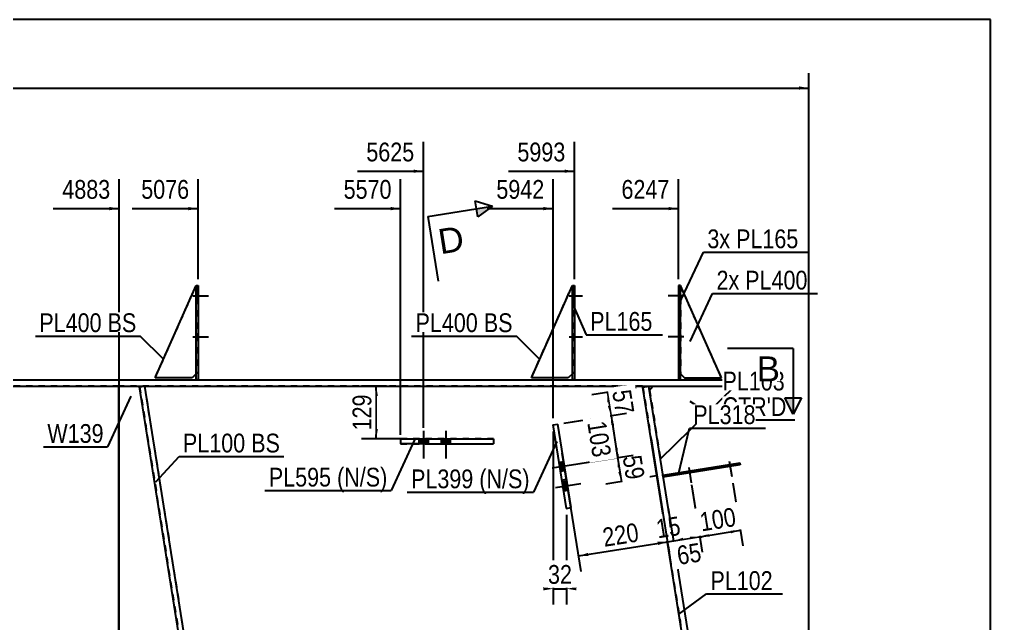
# Model space of a CAD drawing. Header units: millimetres. Extents: x -334 to 69, y -184 to 93.
# Drawn here: x -79.3 to 68.7, y 1.3 to 93.4 of the extents above; entities that cross this region are included whole.
import ezdxf

# ---------------------------------------------------------------- set-up
doc = ezdxf.new("R2010")
doc.units = ezdxf.units.MM
doc.linetypes.add('DXK_LINE_DOT1', pattern=[1.8814, 0.9407, -0.9407])
doc.styles.add('Arial', font='ARIAL.TTF', dxfattribs={"height": 0.2})
doc.styles.add('Arial Narrow', font='ARIALN.TTF', dxfattribs={"height": 0.2})

# ---------------------------------------------------------------- blocks, each defined once
blk = doc.blocks.new('Unknown-623466514-1210')
at = {"color": 5, "linetype": 'Continuous'}
for p, q in [((68.74, 93.4), (-331.26, 93.4)), ((68.74, -183.6), (68.74, 93.4))]:
    blk.add_line(p, q, dxfattribs=at)
blk = doc.blocks.new('Part-623466514-2241 - 2042')
at = {"color": 2, "linetype": 'Continuous'}
for p, q in [((16.76, 36.88), (17.28, 37.5)), ((18.42, 26.39), (29.78, 37.5)), ((29.78, 37.5), (29.48, 37.5))]:
    blk.add_line(p, q, dxfattribs=at)
at = {"color": 7, "linetype": 'DXK_LINE_DOT1'}
for p, q in [((17.28, 37.5), (29.48, 37.5)), ((16.76, 36.88), (18.42, 26.39))]:
    blk.add_line(p, q, dxfattribs=at)
blk = doc.blocks.new('Part-623466514-2783 - 2042')
at = {"color": 2, "linetype": 'Continuous'}
for p, q in [((-64.13, -37.5), (-64.13, 37.5)), ((15.74, 37.29), (15.71, 37.5))]:
    blk.add_line(p, q, dxfattribs=at)
at = {"color": 7, "linetype": 'DXK_LINE_DOT1'}
for p, q in [((15.71, 37.5), (-64.13, 37.5)), ((15.74, 37.29), (25.37, -23.27)), ((25.37, -23.27), (17.78, -24.48)), ((16.91, -24.61), (10.37, -25.65)), ((9.51, -25.79), (2.96, -26.83)), ((2.1, -26.97), (-5.99, -28.25)), ((-6.85, -28.39), (-16.48, -29.92)), ((-17.34, -30.06), (-25.43, -31.35)), ((-26.29, -31.48), (-32.84, -32.52)), ((-41.11, -33.84), (-48.7, -35.05)), ((-33.7, -32.66), (-40.24, -33.7)), ((-49.44, -35.16), (-64.13, -37.5))]:
    blk.add_line(p, q, dxfattribs=at)
blk = doc.blocks.new('Part-623466514-2085 - 2042')
at = {"color": 2, "linetype": 'Continuous'}
for p, q in [((-163.02, 38.44), (29.48, 38.44)), ((-163.02, 37.5), (29.48, 37.5)), ((29.48, 38.44), (29.48, 37.5))]:
    blk.add_line(p, q, dxfattribs=at)
blk = doc.blocks.new('Part-623466514-2112 - 2042')
at = {"color": 2, "linetype": 'Continuous'}
blk.add_line((-181.77, 37.5), (-181.77, -18.75), dxfattribs=at)
at = {"color": 7, "linetype": 'DXK_LINE_DOT1'}
for p, q in [((-64.13, 37.5), (-181.77, 37.5)), ((-64.13, -37.5), (-64.13, 37.5)), ((-181.77, -18.75), (-64.13, -37.5))]:
    blk.add_line(p, q, dxfattribs=at)
blk = doc.blocks.new('Part-623466514-13276 - 2042')
at = {"color": 2, "linetype": 'Continuous'}
for p, q in [((18.81, 23.93), (30.54, 25.8)), ((30.59, 25.49), (18.86, 23.62)), ((30.54, 25.8), (30.59, 25.49))]:
    blk.add_line(p, q, dxfattribs=at)
at = {"color": 7, "linetype": 'DXK_LINE_DOT1'}
blk.add_line((18.86, 23.62), (18.81, 23.93), dxfattribs=at)
blk = doc.blocks.new('Part-623466514-2144 - 2042')
at = {"color": 2, "linetype": 'Continuous'}
for p, q in [((-60.98, 37.38), (-60.23, 37.5)), ((-49.44, -35.16), (-60.98, 37.38)), ((-60.23, 37.5), (-48.7, -35.05))]:
    blk.add_line(p, q, dxfattribs=at)
at = {"color": 7, "linetype": 'DXK_LINE_DOT1'}
blk.add_line((-48.7, -35.05), (-49.44, -35.16), dxfattribs=at)
blk = doc.blocks.new('Part-623466514-2166 - 2042')
at = {"color": 7, "linetype": 'DXK_LINE_DOT1'}
for p, q in [((-60.23, 37.5), (-60.98, 37.38)), ((-60.98, 37.38), (-49.44, -35.16)), ((-60.23, 37.5), (-48.7, -35.05))]:
    blk.add_line(p, q, dxfattribs=at)
blk = doc.blocks.new('Part-623466514-2188 - 2042')
at = {"color": 2, "linetype": 'Continuous'}
for p, q in [((16.67, 37.44), (15.74, 37.29)), ((25.37, -23.27), (15.74, 37.29)), ((26.3, -23.12), (16.67, 37.44))]:
    blk.add_line(p, q, dxfattribs=at)
at = {"color": 7, "linetype": 'DXK_LINE_DOT1'}
blk.add_line((26.3, -23.12), (25.37, -23.27), dxfattribs=at)
blk = doc.blocks.new('Part-623466514-2387 - 2042')
at = {"color": 2, "linetype": 'Continuous'}
for p, q in [((21.48, 52.81), (21.16, 52.81)), ((21.16, 52.81), (21.17, 38.44)), ((21.48, 38.44), (21.48, 52.81))]:
    blk.add_line(p, q, dxfattribs=at)
at = {"color": 7, "linetype": 'DXK_LINE_DOT1'}
blk.add_line((21.17, 38.44), (21.48, 38.44), dxfattribs=at)
blk = doc.blocks.new('Part-623466514-2392 - 2042')
at = {"color": 2, "linetype": 'Continuous'}
for p, q in [((-52.35, 38.44), (-52.35, 52.81)), ((-52.35, 52.81), (-52.04, 52.81)), ((-52.04, 52.81), (-52.04, 38.44))]:
    blk.add_line(p, q, dxfattribs=at)
at = {"color": 7, "linetype": 'DXK_LINE_DOT1'}
blk.add_line((-52.04, 38.44), (-52.35, 38.44), dxfattribs=at)
blk = doc.blocks.new('Part-623466514-2463 - 2042')
at = {"color": 2, "linetype": 'Continuous'}
for p, q in [((2.03, 31.57), (2.77, 31.69)), ((2.03, 31.57), (4.06, 18.83)), ((4.8, 18.95), (2.77, 31.69)), ((3.37, 23.15), (4.11, 23.27)), ((4.06, 18.83), (4.8, 18.95))]:
    blk.add_line(p, q, dxfattribs=at)
blk = doc.blocks.new('Part-623466514-7775 - 2042')
at = {"color": 7, "linetype": 'DXK_LINE_DOT1'}
for p, q in [((-58.6, 38.75), (-52.35, 52.81)), ((-52.98, 38.75), (-58.6, 38.75)), ((-52.35, 39.38), (-52.98, 38.75))]:
    blk.add_line(p, q, dxfattribs=at)
blk = doc.blocks.new('Part-623466514-2778 - 2042')
at = {"color": 2, "linetype": 'Continuous'}
for p, q in [((5, 38.44), (5, 52.81)), ((5, 52.81), (5.31, 52.81)), ((5.31, 52.81), (5.31, 38.44))]:
    blk.add_line(p, q, dxfattribs=at)
at = {"color": 7, "linetype": 'DXK_LINE_DOT1'}
blk.add_line((5.31, 38.44), (5, 38.44), dxfattribs=at)
blk = doc.blocks.new('Bolt-623466514-2788 - 2042')
at = {"linetype": 'Continuous'}
for points in [[(-52.04, 50.81), (-52.04, 51.69), (-52.35, 51.69), (-52.35, 50.81)], [(-52.04, 50.81), (-52.04, 51.69), (-52.35, 51.69), (-52.35, 50.81)], [(-52.04, 50.81), (-52.04, 51.69), (-52.35, 51.69), (-52.35, 50.81)], [(-52.04, 44.56), (-52.04, 45.44), (-52.35, 45.44), (-52.35, 44.56)], [(-52.04, 44.56), (-52.04, 45.44), (-52.35, 45.44), (-52.35, 44.56)], [(-52.04, 44.56), (-52.04, 45.44), (-52.35, 45.44), (-52.35, 44.56)]]:
    blk.add_hatch(color=3, dxfattribs=at).paths.add_polyline_path(points)
at = {"color": 3, "linetype": 'Continuous'}
for p, q in [((-52.85, 51.25), (-50.47, 51.25)), ((-52.85, 51.25), (-50.47, 51.25)), ((-52.85, 51.25), (-50.47, 51.25)), ((-52.35, 51.69), (-52.04, 51.69)), ((-52.35, 51.69), (-52.04, 51.69)), ((-52.35, 51.69), (-52.04, 51.69)), ((-52.35, 50.81), (-52.04, 50.81)), ((-52.35, 50.81), (-52.04, 50.81)), ((-52.35, 50.81), (-52.04, 50.81)), ((-52.85, 45), (-50.48, 45)), ((-52.85, 45), (-50.48, 45)), ((-52.85, 45), (-50.48, 45)), ((-52.35, 45.44), (-52.04, 45.44)), ((-52.35, 45.44), (-52.04, 45.44)), ((-52.35, 45.44), (-52.04, 45.44)), ((-52.35, 44.56), (-52.04, 44.56)), ((-52.35, 44.56), (-52.04, 44.56)), ((-52.35, 44.56), (-52.04, 44.56))]:
    blk.add_line(p, q, dxfattribs=at)
blk = doc.blocks.new('Bolt-623466514-2801 - 2042')
at = {"linetype": 'Continuous'}
for points in [[(2.94, 25.86), (3.16, 24.5), (3.9, 24.62), (3.68, 25.98)], [(3.42, 22.87), (3.63, 21.51), (4.37, 21.63), (4.16, 22.99)]]:
    blk.add_hatch(color=3, dxfattribs=at).paths.add_polyline_path(points)
at = {"color": 3, "linetype": 'Continuous'}
for p, q in [((1.94, 25), (5.83, 25.62)), ((2.94, 25.86), (3.68, 25.98)), ((3.16, 24.5), (3.9, 24.62)), ((2.41, 22.01), (6.3, 22.63)), ((3.42, 22.87), (4.16, 22.99)), ((3.63, 21.51), (4.37, 21.63))]:
    blk.add_line(p, q, dxfattribs=at)
blk = doc.blocks.new('Bolt-623466514-2802 - 2042')
at = {"linetype": 'Continuous'}
for points in [[(5.31, 50.81), (5.31, 51.69), (5, 51.69), (5, 50.81)], [(5.31, 50.81), (5.31, 51.69), (5, 51.69), (5, 50.81)], [(5.31, 50.81), (5.31, 51.69), (5, 51.69), (5, 50.81)], [(5.31, 44.56), (5.31, 45.44), (5, 45.44), (5, 44.56)], [(5.31, 44.56), (5.31, 45.44), (5, 45.44), (5, 44.56)], [(5.31, 44.56), (5.31, 45.44), (5, 45.44), (5, 44.56)]]:
    blk.add_hatch(color=3, dxfattribs=at).paths.add_polyline_path(points)
at = {"color": 3, "linetype": 'Continuous'}
for p, q in [((4.5, 51.25), (6.56, 51.25)), ((4.5, 51.25), (6.56, 51.25)), ((4.5, 51.25), (6.56, 51.25)), ((5, 51.69), (5.31, 51.69)), ((5, 51.69), (5.31, 51.69)), ((5, 51.69), (5.31, 51.69)), ((5, 50.81), (5.31, 50.81)), ((5, 50.81), (5.31, 50.81)), ((5, 50.81), (5.31, 50.81)), ((4.5, 45), (6.56, 45)), ((4.5, 45), (6.56, 45)), ((4.5, 45), (6.56, 45)), ((5, 45.44), (5.31, 45.44)), ((5, 45.44), (5.31, 45.44)), ((5, 45.44), (5.31, 45.44)), ((5, 44.56), (5.31, 44.56)), ((5, 44.56), (5.31, 44.56)), ((5, 44.56), (5.31, 44.56))]:
    blk.add_line(p, q, dxfattribs=at)
blk = doc.blocks.new('Bolt-623466514-7782 - 2042')
at = {"linetype": 'Continuous'}
for points in [[(21.48, 50.81), (21.48, 51.69), (21.16, 51.69), (21.16, 50.81)], [(21.48, 50.81), (21.48, 51.69), (21.16, 51.69), (21.16, 50.81)], [(21.48, 50.81), (21.48, 51.69), (21.16, 51.69), (21.16, 50.81)], [(21.48, 44.56), (21.48, 45.44), (21.16, 45.44), (21.16, 44.56)], [(21.48, 44.56), (21.48, 45.44), (21.16, 45.44), (21.16, 44.56)], [(21.48, 44.56), (21.48, 45.44), (21.16, 45.44), (21.16, 44.56)]]:
    blk.add_hatch(color=3, dxfattribs=at).paths.add_polyline_path(points)
at = {"color": 3, "linetype": 'Continuous'}
for p, q in [((21.98, 51.25), (19.6, 51.25)), ((21.98, 51.25), (19.6, 51.25)), ((21.98, 51.25), (19.6, 51.25)), ((21.48, 51.69), (21.16, 51.69)), ((21.48, 51.69), (21.16, 51.69)), ((21.48, 51.69), (21.16, 51.69)), ((21.48, 50.81), (21.16, 50.81)), ((21.48, 50.81), (21.16, 50.81)), ((21.48, 50.81), (21.16, 50.81)), ((21.98, 45), (19.6, 45)), ((21.98, 45), (19.6, 45)), ((21.98, 45), (19.6, 45)), ((21.48, 45.44), (21.16, 45.44)), ((21.48, 45.44), (21.16, 45.44)), ((21.48, 45.44), (21.16, 45.44)), ((21.48, 44.56), (21.16, 44.56)), ((21.48, 44.56), (21.16, 44.56)), ((21.48, 44.56), (21.16, 44.56))]:
    blk.add_line(p, q, dxfattribs=at)
blk = doc.blocks.new('Part-623466514-7760 - 2042')
at = {"color": 2, "linetype": 'Continuous'}
for p, q in [((-1.25, 38.75), (5, 52.81)), ((4.37, 38.75), (-1.25, 38.75)), ((5, 39.38), (4.37, 38.75))]:
    blk.add_line(p, q, dxfattribs=at)
at = {"color": 7, "linetype": 'DXK_LINE_DOT1'}
blk.add_line((5, 52.81), (5, 39.38), dxfattribs=at)
blk = doc.blocks.new('Part-623466514-7761 - 2042')
at = {"color": 2, "linetype": 'Continuous'}
for p, q in [((27.73, 38.75), (21.48, 52.81)), ((21.48, 39.38), (22.1, 38.75)), ((22.1, 38.75), (27.73, 38.75))]:
    blk.add_line(p, q, dxfattribs=at)
at = {"color": 7, "linetype": 'DXK_LINE_DOT1'}
blk.add_line((21.48, 52.81), (21.48, 39.38), dxfattribs=at)
blk = doc.blocks.new('Part-623466514-7762 - 2042')
at = {"color": 2, "linetype": 'Continuous'}
for p, q in [((-58.6, 38.75), (-52.35, 52.81)), ((-52.98, 38.75), (-58.6, 38.75)), ((-52.35, 39.38), (-52.98, 38.75))]:
    blk.add_line(p, q, dxfattribs=at)
at = {"color": 7, "linetype": 'DXK_LINE_DOT1'}
blk.add_line((-52.35, 52.81), (-52.35, 39.38), dxfattribs=at)
blk = doc.blocks.new('Part-623466514-7773 - 2042')
at = {"color": 7, "linetype": 'DXK_LINE_DOT1'}
for p, q in [((-1.25, 38.75), (5, 52.81)), ((4.37, 38.75), (-1.25, 38.75)), ((5, 39.37), (4.37, 38.75)), ((5, 39.38), (5, 39.37))]:
    blk.add_line(p, q, dxfattribs=at)
blk = doc.blocks.new('Part-623466514-7774 - 2042')
at = {"color": 7, "linetype": 'DXK_LINE_DOT1'}
for p, q in [((27.73, 38.75), (21.48, 52.81)), ((21.48, 39.38), (22.1, 38.75)), ((22.1, 38.75), (27.73, 38.75))]:
    blk.add_line(p, q, dxfattribs=at)
blk = doc.blocks.new('Bolt-623466514-13281 - 2042')
at = {"linetype": 'Continuous'}
for points in [[(-17.03, 29.44), (-18.41, 29.44), (-18.41, 28.69), (-17.03, 28.69)], [(-13.62, 29.44), (-14.99, 29.44), (-14.99, 28.69), (-13.62, 28.69)]]:
    blk.add_hatch(color=3, dxfattribs=at).paths.add_polyline_path(points)
at = {"color": 3, "linetype": 'Continuous'}
for p, q in [((-17.72, 30.69), (-17.72, 26.44)), ((-14.3, 30.69), (-14.3, 26.44)), ((-18.41, 29.44), (-18.41, 28.69)), ((-17.03, 29.44), (-17.03, 28.69)), ((-14.99, 29.44), (-14.99, 28.69)), ((-13.62, 29.44), (-13.62, 28.69))]:
    blk.add_line(p, q, dxfattribs=at)
blk = doc.blocks.new('Part-623466514-13272 - 2042')
at = {"color": 2, "linetype": 'Continuous'}
for p, q in [((-21.18, 29.44), (-16.99, 29.44)), ((-21.18, 29.44), (-21.18, 28.69)), ((-16.99, 28.69), (-21.18, 28.69)), ((-16.99, 29.44), (-7.02, 29.44)), ((-16.99, 29.44), (-16.99, 28.69)), ((-16.99, 28.69), (-7.02, 28.69)), ((-7.02, 29.44), (-7.02, 28.69))]:
    blk.add_line(p, q, dxfattribs=at)
at = {"color": 7, "linetype": 'DXK_LINE_DOT1'}
for p, q in [((-7.02, 29.44), (-21.18, 29.44)), ((-21.18, 28.69), (-7.02, 28.69))]:
    blk.add_line(p, q, dxfattribs=at)
blk = doc.blocks.new('Bolt-623466514-13283 - 2042')
at = {"linetype": 'Continuous'}
for points in [[(28.62, 25.17), (29.48, 25.31), (29.43, 25.62), (28.57, 25.48)], [(28.62, 25.17), (29.48, 25.31), (29.43, 25.62), (28.57, 25.48)], [(22.44, 24.19), (23.31, 24.33), (23.26, 24.64), (22.39, 24.5)], [(22.44, 24.19), (23.31, 24.33), (23.26, 24.64), (22.39, 24.5)]]:
    blk.add_hatch(color=3, dxfattribs=at).paths.add_polyline_path(points)
at = {"color": 3, "linetype": 'Continuous'}
for p, q in [((28.57, 25.48), (28.62, 25.17)), ((28.57, 25.48), (28.62, 25.17)), ((28.92, 26.05), (29.29, 23.7)), ((28.92, 26.05), (29.29, 23.7)), ((29.43, 25.62), (29.48, 25.31)), ((29.43, 25.62), (29.48, 25.31)), ((22.39, 24.5), (22.44, 24.19)), ((22.39, 24.5), (22.44, 24.19)), ((22.75, 25.06), (23.12, 22.72)), ((22.75, 25.06), (23.12, 22.72)), ((23.26, 24.64), (23.31, 24.33)), ((23.26, 24.64), (23.31, 24.33))]:
    blk.add_line(p, q, dxfattribs=at)
blk = doc.blocks.new('StraightDimension-623466514-17776 - 2042')
at = {"linetype": 'Continuous'}
for points in [[(-25.15, 36), (-24.9, 37.5), (-24.65, 36)], [(-24.65, 30.94), (-24.9, 29.44), (-25.15, 30.94)]]:
    blk.add_hatch(color=7, dxfattribs=at).paths.add_polyline_path(points)
at = {"color": 7, "linetype": 'Continuous'}
for p, q in [((-23.36, 37.5), (-27.15, 37.5)), ((-24.9, 29.44), (-24.9, 37.5)), ((-20.95, 29.44), (-27.15, 29.44))]:
    blk.add_line(p, q, dxfattribs=at)
at = {"color": 0}
blk.add_wipeout([(-25.05, 36.81), (-29.25, 36.81), (-29.25, 30.13), (-25.05, 30.13)], dxfattribs=at)
at = {"color": 3, "style": 'Arial Narrow'}
blk.add_text('129', height=2.863, rotation=90.0002, dxfattribs=at).set_placement((-25.65, 30.73))
blk = doc.blocks.new('StraightDimension-623466514-17047 - 2042')
at = {"linetype": 'Continuous'}
for points in [[(17.97, 13.75), (19.49, 13.74), (18.04, 13.25)], [(21.93, 13.87), (20.41, 13.88), (21.85, 14.37)]]:
    blk.add_hatch(color=7, dxfattribs=at).paths.add_polyline_path(points)
at = {"color": 7, "linetype": 'Continuous'}
for p, q in [((16.99, 29.44), (19.86, 11.37)), ((19.62, 18.89), (20.79, 11.51)), ((19.49, 13.74), (20.41, 13.88))]:
    blk.add_line(p, q, dxfattribs=at)
at = {"color": 0}
blk.add_wipeout([(22.32, 14.34), (21.66, 18.49), (16.87, 17.72), (17.53, 13.58)], dxfattribs=at)
at = {"color": 3, "style": 'Arial Narrow'}
blk.add_text('15', height=2.863, rotation=9.0355, dxfattribs=at).set_placement((18.03, 14.26))
blk = doc.blocks.new('StraightDimension-623466514-17593 - 2042')
at = {"linetype": 'Continuous'}
blk.add_hatch(color=7, dxfattribs=at).paths.add_polyline_path([(-53.54, 64.8), (-52.04, 64.55), (-53.54, 64.3)])
at = {"color": 7, "linetype": 'Continuous'}
for p, q in [((-52.04, 53.81), (-52.04, 69.05)), ((-62.1, 64.55), (-52.04, 64.55))]:
    blk.add_line(p, q, dxfattribs=at)
at = {"color": 0}
blk.add_wipeout([(-52.81, 65.45), (-52.81, 69.65), (-61.32, 69.65), (-61.32, 65.45)], dxfattribs=at)
at = {"color": 3, "style": 'Arial Narrow'}
blk.add_text('5076', height=2.863, dxfattribs=at).set_placement((-60.72, 66.05))
blk = doc.blocks.new('StraightDimension-623466514-17588 - 2042')
at = {"linetype": 'Continuous'}
blk.add_hatch(color=7, dxfattribs=at).paths.add_polyline_path([(19.66, 64.8), (21.16, 64.55), (19.66, 64.3)])
at = {"color": 7, "linetype": 'Continuous'}
for p, q in [((21.16, 53.81), (21.16, 69.05)), ((11.1, 64.55), (21.16, 64.55))]:
    blk.add_line(p, q, dxfattribs=at)
at = {"color": 0}
blk.add_wipeout([(20.39, 65.45), (20.39, 69.65), (11.88, 69.65), (11.88, 65.45)], dxfattribs=at)
at = {"color": 3, "style": 'Arial Narrow'}
blk.add_text('6247', height=2.863, dxfattribs=at).set_placement((12.48, 66.05))
blk = doc.blocks.new('StraightDimension-623466514-16962 - 2042')
at = {"linetype": 'Continuous'}
for points in [[(10.31, 35), (10.33, 36.52), (10.81, 35.08)], [(10.9, 34.5), (10.89, 32.98), (10.41, 34.42)]]:
    blk.add_hatch(color=7, dxfattribs=at).paths.add_polyline_path(points)
at = {"color": 7, "linetype": 'Continuous'}
for p, q in [((14.74, 37.22), (7.96, 36.14)), ((10.33, 36.52), (10.89, 32.98)), ((3.7, 31.83), (13.11, 33.33))]:
    blk.add_line(p, q, dxfattribs=at)
at = {"color": 0}
blk.add_wipeout([(11.14, 32.37), (15.28, 33.03), (14.52, 37.83), (10.37, 37.17)], dxfattribs=at)
at = {"color": 3, "style": 'Arial Narrow'}
blk.add_text('57', height=2.863, rotation=-80.9647, dxfattribs=at).set_placement((11.06, 36.67))
blk = doc.blocks.new('StraightDimension-623466514-17590 - 2042')
at = {"linetype": 'Continuous'}
blk.add_hatch(color=7, dxfattribs=at).paths.add_polyline_path([(0.59, 64.8), (2.09, 64.55), (0.59, 64.3)])
at = {"color": 7, "linetype": 'Continuous'}
for p, q in [((2.09, 32.58), (2.09, 69.05)), ((-7.97, 64.55), (2.09, 64.55))]:
    blk.add_line(p, q, dxfattribs=at)
at = {"color": 0}
blk.add_wipeout([(1.32, 65.45), (1.32, 69.65), (-7.19, 69.65), (-7.19, 65.45)], dxfattribs=at)
at = {"color": 3, "style": 'Arial Narrow'}
blk.add_text('5942', height=2.863, dxfattribs=at).set_placement((-6.59, 66.05))
blk = doc.blocks.new('StraightDimension-623466514-17046 - 2042')
at = {"linetype": 'Continuous'}
for points in [[(21.93, 13.87), (20.41, 13.88), (21.85, 14.37)], [(22.9, 14.53), (24.42, 14.52), (22.98, 14.04)]]:
    blk.add_hatch(color=7, dxfattribs=at).paths.add_polyline_path(points)
at = {"color": 7, "linetype": 'Continuous'}
for p, q in [((23.17, 22.43), (24.78, 12.3)), ((19.62, 18.89), (20.77, 11.66)), ((20.41, 13.88), (24.42, 14.52))]:
    blk.add_line(p, q, dxfattribs=at)
at = {"color": 0}
blk.add_wipeout([(25.5, 10.29), (24.84, 14.44), (20.04, 13.67), (20.7, 9.52)], dxfattribs=at)
at = {"color": 3, "style": 'Arial Narrow'}
blk.add_text('65', height=2.863, rotation=9.0355, dxfattribs=at).set_placement((21.2, 10.21))
blk = doc.blocks.new('StraightDimension-623466514-3375 - 2042')
at = {"linetype": 'Continuous'}
blk.add_hatch(color=7, dxfattribs=at).paths.add_polyline_path([(39.55, 83.19), (41.05, 82.94), (39.55, 82.69)])
at = {"color": 7, "linetype": 'Continuous'}
for p, q in [((41.05, -21.36), (41.05, 85.19)), ((-306.39, 82.94), (41.05, 82.94))]:
    blk.add_line(p, q, dxfattribs=at)
blk = doc.blocks.new('StraightDimension-623466514-6392 - 2042')
at = {"linetype": 'Continuous'}
for points in [[(0.59, 6.84), (2.09, 6.59), (0.59, 6.34)], [(5.62, 6.34), (4.12, 6.59), (5.62, 6.84)]]:
    blk.add_hatch(color=7, dxfattribs=at).paths.add_polyline_path(points)
at = {"color": 7, "linetype": 'Continuous'}
for p, q in [((2.09, 30.58), (2.09, 4.19)), ((4.12, 17.84), (4.12, 4.19)), ((2.09, 6.59), (4.12, 6.59))]:
    blk.add_line(p, q, dxfattribs=at)
at = {"color": 0}
blk.add_wipeout([(5.53, 6.74), (5.53, 10.94), (0.68, 10.94), (0.68, 6.74)], dxfattribs=at)
at = {"color": 3, "style": 'Arial Narrow'}
blk.add_text('32', height=2.863, dxfattribs=at).set_placement((1.28, 7.34))
blk = doc.blocks.new('StraightDimension-623466514-16960 - 2042')
at = {"linetype": 'Continuous'}
for points in [[(11.89, 25.07), (11.9, 26.59), (12.39, 25.15)], [(12.5, 24.45), (12.49, 22.93), (12, 24.37)]]:
    blk.add_hatch(color=7, dxfattribs=at).paths.add_polyline_path(points)
at = {"color": 7, "linetype": 'Continuous'}
for p, q in [((4.87, 25.47), (14.13, 26.94)), ((11.9, 26.59), (12.49, 22.93)), ((17.83, 23.78), (10.12, 22.55))]:
    blk.add_line(p, q, dxfattribs=at)
at = {"color": 0}
blk.add_wipeout([(12.73, 22.38), (16.87, 23.04), (16.11, 27.84), (11.96, 27.18)], dxfattribs=at)
at = {"color": 3, "style": 'Arial Narrow'}
blk.add_text('59', height=2.863, rotation=-80.9647, dxfattribs=at).set_placement((12.65, 26.68))
blk = doc.blocks.new('StraightDimension-623466514-16961 - 2042')
at = {"linetype": 'Continuous'}
for points in [[(10.88, 31.46), (10.89, 32.98), (11.37, 31.53)], [(11.92, 28.11), (11.9, 26.59), (11.42, 28.03)]]:
    blk.add_hatch(color=7, dxfattribs=at).paths.add_polyline_path(points)
at = {"color": 7, "linetype": 'Continuous'}
for p, q in [((3.7, 31.83), (13.26, 33.35)), ((10.89, 32.98), (11.9, 26.59)), ((4.87, 25.47), (14.27, 26.97))]:
    blk.add_line(p, q, dxfattribs=at)
at = {"color": 0}
blk.add_wipeout([(7.63, 25.8), (11.77, 26.46), (10.72, 33.06), (6.58, 32.4)], dxfattribs=at)
at = {"color": 3, "style": 'Arial Narrow'}
blk.add_text('103', height=2.863, rotation=-80.9647, dxfattribs=at).set_placement((7.26, 31.9))
blk = doc.blocks.new('StraightDimension-623466514-17045 - 2042')
at = {"linetype": 'Continuous'}
for points in [[(25.95, 14.51), (24.42, 14.52), (25.87, 15)], [(29.08, 15.51), (30.6, 15.5), (29.16, 15.02)]]:
    blk.add_hatch(color=7, dxfattribs=at).paths.add_polyline_path(points)
at = {"color": 7, "linetype": 'Continuous'}
for p, q in [((23.17, 22.43), (24.8, 12.15)), ((29.45, 22.71), (30.97, 13.13)), ((24.42, 14.52), (30.6, 15.5))]:
    blk.add_line(p, q, dxfattribs=at)
at = {"color": 0}
blk.add_wipeout([(30.79, 15.68), (30.13, 19.83), (23.53, 18.78), (24.19, 14.63)], dxfattribs=at)
at = {"color": 3, "style": 'Arial Narrow'}
blk.add_text('100', height=2.863, rotation=9.0355, dxfattribs=at).set_placement((24.68, 15.32))
blk = doc.blocks.new('StraightDimension-623466514-17048 - 2042')
at = {"linetype": 'Continuous'}
for points in [[(17.97, 13.75), (19.49, 13.74), (18.04, 13.25)], [(7.43, 11.57), (5.91, 11.58), (7.35, 12.06)]]:
    blk.add_hatch(color=7, dxfattribs=at).paths.add_polyline_path(points)
at = {"color": 7, "linetype": 'Continuous'}
for p, q in [((16.99, 29.44), (19.86, 11.37)), ((3.41, 27.28), (6.28, 9.21)), ((5.91, 11.58), (19.49, 13.74))]:
    blk.add_line(p, q, dxfattribs=at)
at = {"color": 0}
blk.add_wipeout([(15.97, 13.33), (15.31, 17.48), (8.71, 16.43), (9.37, 12.28)], dxfattribs=at)
at = {"color": 3, "style": 'Arial Narrow'}
blk.add_text('220', height=2.863, rotation=9.0355, dxfattribs=at).set_placement((9.87, 12.97))
blk = doc.blocks.new('StraightDimension-623466514-17589 - 2042')
at = {"linetype": 'Continuous'}
blk.add_hatch(color=7, dxfattribs=at).paths.add_polyline_path([(3.81, 70.5), (5.31, 70.25), (3.81, 70)])
at = {"color": 7, "linetype": 'Continuous'}
for p, q in [((5.31, 53.81), (5.31, 74.75)), ((-4.75, 70.25), (5.31, 70.25))]:
    blk.add_line(p, q, dxfattribs=at)
at = {"color": 0}
blk.add_wipeout([(4.54, 71.15), (4.54, 75.35), (-3.98, 75.35), (-3.98, 71.15)], dxfattribs=at)
at = {"color": 3, "style": 'Arial Narrow'}
blk.add_text('5993', height=2.863, dxfattribs=at).set_placement((-3.38, 71.75))
blk = doc.blocks.new('StraightDimension-623466514-17591 - 2042')
at = {"linetype": 'Continuous'}
blk.add_hatch(color=7, dxfattribs=at).paths.add_polyline_path([(-19.22, 70.5), (-17.72, 70.25), (-19.22, 70)])
at = {"color": 7, "linetype": 'Continuous'}
for p, q in [((-17.72, 31.1), (-17.72, 74.75)), ((-27.78, 70.25), (-17.72, 70.25))]:
    blk.add_line(p, q, dxfattribs=at)
at = {"color": 0}
blk.add_wipeout([(-18.49, 71.15), (-18.49, 75.35), (-27.01, 75.35), (-27.01, 71.15)], dxfattribs=at)
at = {"color": 3, "style": 'Arial Narrow'}
blk.add_text('5625', height=2.863, dxfattribs=at).set_placement((-26.41, 71.75))
blk = doc.blocks.new('StraightDimension-623466514-17592 - 2042')
at = {"linetype": 'Continuous'}
blk.add_hatch(color=7, dxfattribs=at).paths.add_polyline_path([(-22.68, 64.8), (-21.18, 64.55), (-22.68, 64.3)])
at = {"color": 7, "linetype": 'Continuous'}
for p, q in [((-21.18, 30.06), (-21.18, 69.05)), ((-31.24, 64.55), (-21.18, 64.55))]:
    blk.add_line(p, q, dxfattribs=at)
at = {"color": 0}
blk.add_wipeout([(-21.95, 65.45), (-21.95, 69.65), (-30.47, 69.65), (-30.47, 65.45)], dxfattribs=at)
at = {"color": 3, "style": 'Arial Narrow'}
blk.add_text('5570', height=2.863, dxfattribs=at).set_placement((-29.87, 66.05))
blk = doc.blocks.new('StraightDimension-623466514-17594 - 2042')
at = {"linetype": 'Continuous'}
blk.add_hatch(color=7, dxfattribs=at).paths.add_polyline_path([(-65.56, 64.8), (-64.06, 64.55), (-65.56, 64.3)])
at = {"color": 7, "linetype": 'Continuous'}
for p, q in [((-64.06, -36.95), (-64.06, 69.05)), ((-74.12, 64.55), (-64.06, 64.55))]:
    blk.add_line(p, q, dxfattribs=at)
at = {"color": 0}
blk.add_wipeout([(-64.83, 65.45), (-64.83, 69.65), (-73.35, 69.65), (-73.35, 65.45)], dxfattribs=at)
at = {"color": 3, "style": 'Arial Narrow'}
blk.add_text('4883', height=2.863, dxfattribs=at).set_placement((-72.75, 66.05))
blk = doc.blocks.new('MarkSet-623466514-16914 - 2042')
at = {"color": 0}
for points in [[(-9.4, 45.72), (-9.4, 48.72), (-18.91, 48.72), (-18.91, 45.72)], [(-4.12, 45.72), (-4.12, 48.72), (-8.5, 48.72), (-8.5, 45.72)]]:
    blk.add_wipeout(points, dxfattribs=at)
for points in [[(-9.4, 45.72), (-9.4, 48.72), (-18.91, 48.72), (-18.91, 45.72)], [(-4.12, 45.72), (-4.12, 48.72), (-8.5, 48.72), (-8.5, 45.72)]]:
    blk.add_wipeout(points, dxfattribs=at)
at = {"color": 7, "linetype": 'Continuous'}
for p in [(-19.51, 45.12), (0.01, 41.58)]:
    blk.add_line(p, (-3.52, 45.12), dxfattribs=at)
at = {"color": 3, "style": 'Arial Narrow'}
for s, p in [('PL400', (-18.91, 45.72)), ('BS', (-8.5, 45.72))]:
    blk.add_text(s, height=2.863, dxfattribs=at).set_placement(p)
blk = doc.blocks.new('Mark-623466514-2184 - 2042')
at = {"color": 0}
blk.add_wipeout([(35.54, 6.4), (35.54, 9.4), (26.04, 9.4), (26.04, 6.4)], dxfattribs=at)
blk.add_wipeout([(35.54, 6.4), (35.54, 9.4), (26.04, 9.4), (26.04, 6.4)], dxfattribs=at)
at = {"color": 7, "linetype": 'Continuous'}
for p, q in [((21.24, 2.7), (25.44, 5.8)), ((25.44, 5.8), (37.04, 5.8))]:
    blk.add_line(p, q, dxfattribs=at)
at = {"color": 3, "style": 'Arial Narrow'}
blk.add_text('PL102', height=2.863, dxfattribs=at).set_placement((26.04, 6.4))
blk = doc.blocks.new('Mark-623466514-2237 - 2042')
at = {"color": 0}
for points in [[(37.39, 36.82), (37.39, 39.82), (27.88, 39.82), (27.88, 36.82)], [(37.64, 32.92), (37.64, 35.92), (27.88, 35.92), (27.88, 32.92)]]:
    blk.add_wipeout(points, dxfattribs=at)
for points in [[(37.39, 36.82), (37.39, 39.82), (27.88, 39.82), (27.88, 36.82)], [(37.64, 32.92), (37.64, 35.92), (27.88, 35.92), (27.88, 32.92)]]:
    blk.add_wipeout(points, dxfattribs=at)
at = {"color": 7, "linetype": 'Continuous'}
for p, q in [((22.89, 35.19), (27.28, 32.32)), ((27.28, 32.32), (38.89, 32.32))]:
    blk.add_line(p, q, dxfattribs=at)
at = {"color": 3, "style": 'Arial Narrow'}
blk.add_text('PL103', height=2.863, dxfattribs=at).set_placement((27.88, 36.82))
at = {"color": 1, "style": 'Arial Narrow'}
blk.add_text("CTR'D", height=2.863, dxfattribs=at).set_placement((27.88, 32.92))
blk = doc.blocks.new('Mark-623466514-2459 - 2042')
at = {"color": 0}
for points in [[(-10.09, 21.91), (-10.09, 24.91), (-19.59, 24.91), (-19.59, 21.91)], [(-1.52, 21.91), (-1.52, 24.91), (-9.19, 24.91), (-9.19, 21.91)]]:
    blk.add_wipeout(points, dxfattribs=at)
for points in [[(-10.09, 21.91), (-10.09, 24.91), (-19.59, 24.91), (-19.59, 21.91)], [(-1.52, 21.91), (-1.52, 24.91), (-9.19, 24.91), (-9.19, 21.91)]]:
    blk.add_wipeout(points, dxfattribs=at)
at = {"color": 7, "linetype": 'Continuous'}
for p in [(2.61, 29.05), (-20.19, 21.31)]:
    blk.add_line(p, (-0.92, 21.31), dxfattribs=at)
at = {"color": 3, "style": 'Arial Narrow'}
for s, p in [('PL399', (-19.59, 21.91)), ('(N/', (-9.19, 21.91)), ('S)', (-4.81, 21.91))]:
    blk.add_text(s, height=2.863, dxfattribs=at).set_placement(p)
blk = doc.blocks.new('Mark-623466514-2779 - 2042')
at = {"color": 0}
blk.add_wipeout([(-66.44, 28.83), (-66.44, 31.83), (-75.03, 31.83), (-75.03, 28.83)], dxfattribs=at)
blk.add_wipeout([(-66.44, 28.83), (-66.44, 31.83), (-75.03, 31.83), (-75.03, 28.83)], dxfattribs=at)
at = {"color": 7, "linetype": 'Continuous'}
for p in [(-62.3, 35.97), (-75.63, 28.23)]:
    blk.add_line(p, (-65.84, 28.23), dxfattribs=at)
at = {"color": 3, "style": 'Arial Narrow'}
blk.add_text('W139', height=2.863, dxfattribs=at).set_placement((-75.03, 28.83))
blk = doc.blocks.new('SectionMark-623466514-3617 - 2042')
at = {"linetype": 'Continuous'}
blk.add_hatch(color=30, dxfattribs=at).paths.add_polyline_path([(37.4, 35.7), (38.65, 35.7), (38.65, 33.2)])
at = {"color": 30, "linetype": 'Continuous'}
for p, q in [((38.65, 43.2), (28.65, 43.2)), ((38.65, 43.2), (38.65, 33.2)), ((37.4, 35.7), (39.9, 35.7)), ((38.65, 33.2), (37.4, 35.7)), ((39.9, 35.7), (38.65, 33.2))]:
    blk.add_line(p, q, dxfattribs=at)
at = {"color": 0, "linetype": 'Continuous'}
blk.add_wipeout([(36.65, 38.2), (36.65, 42.2), (33.09, 42.2), (33.09, 38.2)], dxfattribs=at)
at = {"color": 96, "linetype": 'Continuous', "style": 'Arial'}
blk.add_text('B', height=3.82, dxfattribs=at).set_placement((33.09, 38.2))
blk = doc.blocks.new('MarkSet-623466514-3638 - 2042')
at = {"color": 0}
for points in [[(-44.86, 27.37), (-44.86, 30.37), (-54.36, 30.37), (-54.36, 27.37)], [(-39.57, 27.37), (-39.57, 30.37), (-43.96, 30.37), (-43.96, 27.37)]]:
    blk.add_wipeout(points, dxfattribs=at)
for points in [[(-44.86, 27.37), (-44.86, 30.37), (-54.36, 30.37), (-54.36, 27.37)], [(-39.57, 27.37), (-39.57, 30.37), (-43.96, 30.37), (-43.96, 27.37)]]:
    blk.add_wipeout(points, dxfattribs=at)
at = {"color": 7, "linetype": 'Continuous'}
for p, q in [((-58.49, 22.91), (-54.96, 26.77)), ((-54.96, 26.77), (-38.97, 26.77))]:
    blk.add_line(p, q, dxfattribs=at)
at = {"color": 3, "style": 'Arial Narrow'}
for s, p in [('PL100', (-54.36, 27.37)), ('BS', (-43.96, 27.37))]:
    blk.add_text(s, height=2.863, dxfattribs=at).set_placement(p)
blk = doc.blocks.new('Mark-623466514-13395 - 2042')
at = {"color": 0}
blk.add_wipeout([(32.93, 31.69), (32.93, 34.69), (23.43, 34.69), (23.43, 31.69)], dxfattribs=at)
blk.add_wipeout([(32.93, 31.69), (32.93, 34.69), (23.43, 34.69), (23.43, 31.69)], dxfattribs=at)
at = {"color": 7, "linetype": 'Continuous'}
for p, q in [((21.19, 24.08), (22.83, 31.09)), ((22.83, 31.09), (34.43, 31.09))]:
    blk.add_line(p, q, dxfattribs=at)
at = {"color": 3, "style": 'Arial Narrow'}
blk.add_text('PL318', height=2.863, dxfattribs=at).set_placement((23.43, 31.69))
blk = doc.blocks.new('MarkSet-623466514-3766 - 2042')
at = {"color": 0}
for points in [[(29.05, 58.51), (29.05, 61.51), (25.57, 61.51), (25.57, 58.51)], [(39.45, 58.51), (39.45, 61.51), (29.95, 61.51), (29.95, 58.51)]]:
    blk.add_wipeout(points, dxfattribs=at)
for points in [[(29.05, 58.51), (29.05, 61.51), (25.57, 61.51), (25.57, 58.51)], [(39.45, 58.51), (39.45, 61.51), (29.95, 61.51), (29.95, 58.51)]]:
    blk.add_wipeout(points, dxfattribs=at)
at = {"color": 7, "linetype": 'Continuous'}
for p, q in [((21.24, 49.92), (24.97, 57.91)), ((24.97, 57.91), (40.95, 57.91))]:
    blk.add_line(p, q, dxfattribs=at)
at = {"color": 3, "style": 'Arial Narrow'}
for s, p in [('3x', (25.57, 58.51)), ('PL165', (29.95, 58.51))]:
    blk.add_text(s, height=2.863, dxfattribs=at).set_placement(p)
blk = doc.blocks.new('SectionMark-623466514-7591 - 2042')
at = {"linetype": 'Continuous'}
for points in [[(-9.43, 63.29), (-9.63, 64.52), (-7.16, 64.92)], [(9.14, -53.5), (8.94, -52.27), (11.61, -53.11)]]:
    blk.add_hatch(color=30, dxfattribs=at).paths.add_polyline_path(points)
at = {"color": 30, "linetype": 'Continuous'}
for p, q in [((-9.43, 63.29), (-9.82, 65.76)), ((-9.82, 65.76), (-7.16, 64.92)), ((-17.04, 63.35), (-7.16, 64.92)), ((-7.16, 64.92), (-9.43, 63.29)), ((11.61, -53.11), (8.94, -52.27)), ((8.94, -52.27), (9.34, -54.74)), ((11.61, -53.11), (9.34, -54.74))]:
    blk.add_line(p, q, dxfattribs=at)
at = {"color": 0, "linetype": 'Continuous'}
for points in [[(-11.3, 58.18), (-11.93, 62.13), (-15.73, 61.53), (-15.11, 57.58)], [(6.21, -51.94), (5.58, -47.99), (1.78, -48.6), (2.41, -52.55)]]:
    blk.add_wipeout(points, dxfattribs=at)
at = {"color": 30, "linetype": 'Continuous'}
for p, q in [((-17.04, 63.35), (-15.46, 53.47)), ((1.73, -54.68), (0.16, -44.81)), ((1.73, -54.68), (11.61, -53.11))]:
    blk.add_line(p, q, dxfattribs=at)
at = {"color": 96, "linetype": 'Continuous', "style": 'Arial'}
for p in [(-15.11, 57.58), (2.41, -52.55)]:
    blk.add_text('D', height=3.82, rotation=9.0355, dxfattribs=at).set_placement(p)
blk = doc.blocks.new('MarkSet-623466514-8027 - 2042')
at = {"color": 0}
for points in [[(-66.75, 45.72), (-66.75, 48.72), (-76.25, 48.72), (-76.25, 45.72)], [(-61.47, 45.72), (-61.47, 48.72), (-65.85, 48.72), (-65.85, 45.72)]]:
    blk.add_wipeout(points, dxfattribs=at)
for points in [[(-66.75, 45.72), (-66.75, 48.72), (-76.25, 48.72), (-76.25, 45.72)], [(-61.47, 45.72), (-61.47, 48.72), (-65.85, 48.72), (-65.85, 45.72)]]:
    blk.add_wipeout(points, dxfattribs=at)
at = {"color": 7, "linetype": 'Continuous'}
for p in [(-76.85, 45.12), (-57.33, 41.58)]:
    blk.add_line(p, (-60.87, 45.12), dxfattribs=at)
at = {"color": 3, "style": 'Arial Narrow'}
for s, p in [('PL400', (-76.25, 45.72)), ('BS', (-65.85, 45.72))]:
    blk.add_text(s, height=2.863, dxfattribs=at).set_placement(p)
blk = doc.blocks.new('Mark-623466514-13389 - 2042')
at = {"color": 0}
for points in [[(-31.77, 22.17), (-31.77, 25.17), (-41.27, 25.17), (-41.27, 22.17)], [(-23.21, 22.17), (-23.21, 25.17), (-30.87, 25.17), (-30.87, 22.17)]]:
    blk.add_wipeout(points, dxfattribs=at)
for points in [[(-31.77, 22.17), (-31.77, 25.17), (-41.27, 25.17), (-41.27, 22.17)], [(-23.21, 22.17), (-23.21, 25.17), (-30.87, 25.17), (-30.87, 22.17)]]:
    blk.add_wipeout(points, dxfattribs=at)
at = {"color": 7, "linetype": 'Continuous'}
for p in [(-19.07, 29.31), (-41.87, 21.57)]:
    blk.add_line(p, (-22.61, 21.57), dxfattribs=at)
at = {"color": 3, "style": 'Arial Narrow'}
for s, p in [('(N/', (-30.87, 22.17)), ('S)', (-26.49, 22.17)), ('PL595', (-41.27, 22.17))]:
    blk.add_text(s, height=2.863, dxfattribs=at).set_placement(p)
blk = doc.blocks.new('Mark-623466514-13380 - 2042')
at = {"color": 0}
blk.add_wipeout([(17.22, 45.92), (17.22, 48.92), (7.71, 48.92), (7.71, 45.92)], dxfattribs=at)
blk.add_wipeout([(17.22, 45.92), (17.22, 48.92), (7.71, 48.92), (7.71, 45.92)], dxfattribs=at)
at = {"color": 7, "linetype": 'Continuous'}
for p, q in [((5.08, 49.92), (7.11, 45.32)), ((7.11, 45.32), (18.72, 45.32))]:
    blk.add_line(p, q, dxfattribs=at)
at = {"color": 3, "style": 'Arial Narrow'}
blk.add_text('PL165', height=2.863, dxfattribs=at).set_placement((7.71, 45.92))
blk = doc.blocks.new('MarkSet-623466514-16924 - 2042')
at = {"color": 0}
for points in [[(30.44, 52.21), (30.44, 55.21), (26.97, 55.21), (26.97, 52.21)], [(40.84, 52.21), (40.84, 55.21), (31.34, 55.21), (31.34, 52.21)]]:
    blk.add_wipeout(points, dxfattribs=at)
for points in [[(30.44, 52.21), (30.44, 55.21), (26.97, 55.21), (26.97, 52.21)], [(40.84, 52.21), (40.84, 55.21), (31.34, 55.21), (31.34, 52.21)]]:
    blk.add_wipeout(points, dxfattribs=at)
at = {"color": 7, "linetype": 'Continuous'}
for p, q in [((22.93, 44.3), (26.37, 51.61)), ((26.37, 51.61), (42.34, 51.61))]:
    blk.add_line(p, q, dxfattribs=at)
at = {"color": 3, "style": 'Arial Narrow'}
for s, p in [('2x', (26.97, 52.21)), ('PL400', (31.34, 52.21))]:
    blk.add_text(s, height=2.863, dxfattribs=at).set_placement(p)

msp = doc.modelspace()

# ---------------------------------------------------------------- block references
for name in ['Unknown-623466514-1210', 'Part-623466514-7775 - 2042', 'Part-623466514-7762 - 2042', 'Part-623466514-2392 - 2042', 'Part-623466514-7760 - 2042', 'Part-623466514-7773 - 2042', 'Part-623466514-2778 - 2042', 'Part-623466514-2387 - 2042', 'Part-623466514-7761 - 2042', 'Part-623466514-7774 - 2042', 'Bolt-623466514-2788 - 2042', 'Bolt-623466514-2802 - 2042', 'Bolt-623466514-7782 - 2042', 'Part-623466514-2112 - 2042', 'Part-623466514-2085 - 2042', 'Part-623466514-2783 - 2042', 'Part-623466514-2144 - 2042', 'Part-623466514-2166 - 2042', 'Part-623466514-2188 - 2042', 'Part-623466514-2241 - 2042', 'Part-623466514-2463 - 2042', 'Bolt-623466514-13281 - 2042', 'Part-623466514-13272 - 2042', 'Bolt-623466514-2801 - 2042', 'Part-623466514-13276 - 2042', 'Bolt-623466514-13283 - 2042']:
    msp.add_blockref(name, (0, 0))

# ---------------------------------------------------------------- next in the draw order: block references
for name in ['StraightDimension-623466514-17593 - 2042', 'StraightDimension-623466514-17590 - 2042', 'StraightDimension-623466514-17588 - 2042', 'StraightDimension-623466514-17776 - 2042', 'StraightDimension-623466514-16962 - 2042', 'StraightDimension-623466514-17047 - 2042']:
    msp.add_blockref(name, (0, 0))

# ---------------------------------------------------------------- next in the draw order: block references
msp.add_blockref('StraightDimension-623466514-17046 - 2042', (0, 0))

# ---------------------------------------------------------------- next in the draw order: block references
msp.add_blockref('StraightDimension-623466514-3375 - 2042', (0, 0))

# ---------------------------------------------------------------- next in the draw order: block references
for name in ['StraightDimension-623466514-17591 - 2042', 'StraightDimension-623466514-17589 - 2042', 'StraightDimension-623466514-17594 - 2042', 'MarkSet-623466514-3766 - 2042', 'Mark-623466514-2237 - 2042', 'MarkSet-623466514-3638 - 2042', 'StraightDimension-623466514-6392 - 2042', 'StraightDimension-623466514-17045 - 2042', 'Mark-623466514-2184 - 2042']:
    msp.add_blockref(name, (0, 0))

# ---------------------------------------------------------------- next in the draw order: block references
for name in ['StraightDimension-623466514-17592 - 2042', 'MarkSet-623466514-16924 - 2042', 'MarkSet-623466514-16914 - 2042', 'Mark-623466514-2779 - 2042', 'Mark-623466514-2459 - 2042', 'StraightDimension-623466514-16960 - 2042']:
    msp.add_blockref(name, (0, 0))

# ---------------------------------------------------------------- next in the draw order: block references
for name in ['StraightDimension-623466514-16961 - 2042', 'Mark-623466514-13389 - 2042']:
    msp.add_blockref(name, (0, 0))

# ---------------------------------------------------------------- next in the draw order: block references
for name in ['SectionMark-623466514-3617 - 2042', 'StraightDimension-623466514-17048 - 2042']:
    msp.add_blockref(name, (0, 0))

# ---------------------------------------------------------------- next in the draw order: block references
for name in ['SectionMark-623466514-7591 - 2042', 'MarkSet-623466514-8027 - 2042', 'Mark-623466514-13395 - 2042']:
    msp.add_blockref(name, (0, 0))

# ---------------------------------------------------------------- next in the draw order: block references
msp.add_blockref('Mark-623466514-13380 - 2042', (0, 0))

doc.saveas('drawing.dxf')
